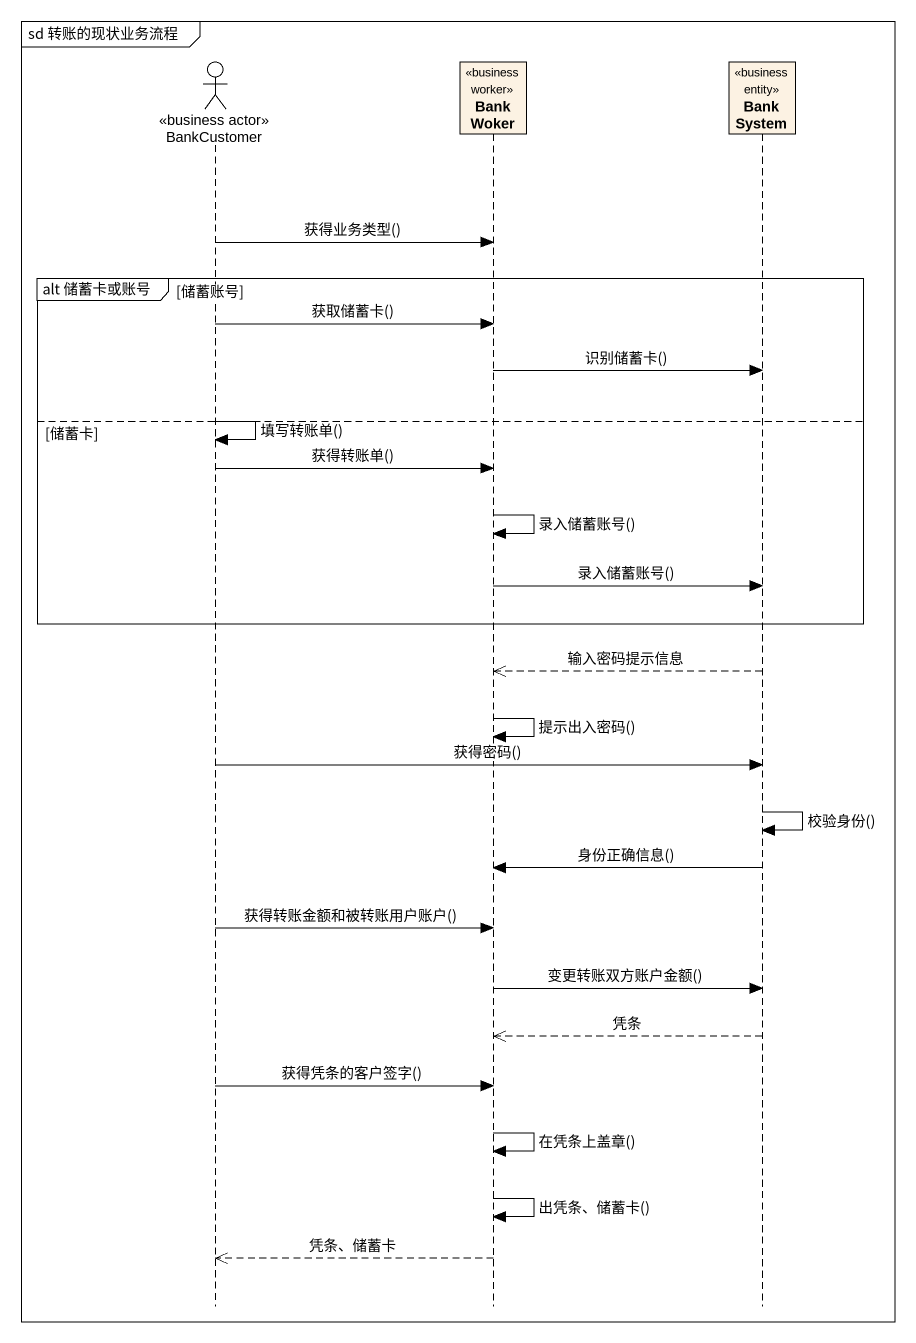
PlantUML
@startuml
mainframe sd 转账的现状业务流程
hide footbox
actor BankCustomer <<business actor>>
participant BankWoker <<business worker>>
participant BankSystem <<business entity>>

BankCustomer -> BankWoker : 获得业务类型()
group alt 储蓄卡或账号 [储蓄账号]
  BankCustomer -> BankWoker : 获取储蓄卡()
  BankWoker -> BankSystem : 识别储蓄卡()
  BankCustomer -> BankCustomer : 填写转账单()
else 储蓄卡
  BankCustomer -> BankWoker : 获得转账单()
  BankWoker -> BankWoker : 录入储蓄账号()
  BankWoker -> BankSystem : 录入储蓄账号()
end
BankSystem -->> BankWoker : 输入密码提示信息
BankWoker -> BankWoker : 提示出入密码()
BankCustomer -> BankSystem : 获得密码()
BankSystem -> BankSystem : 校验身份()
BankSystem -> BankWoker : 身份正确信息()
BankCustomer -> BankWoker : 获得转账金额和被转账用户账户()
BankWoker -> BankSystem : 变更转账双方账户金额()
BankSystem -->> BankWoker : 凭条
BankCustomer -> BankWoker : 获得凭条的客户签字()
BankWoker -> BankWoker : 在凭条上盖章()
BankWoker -> BankWoker : 出凭条、储蓄卡()
BankWoker -->> BankCustomer : 凭条、储蓄卡
@enduml
